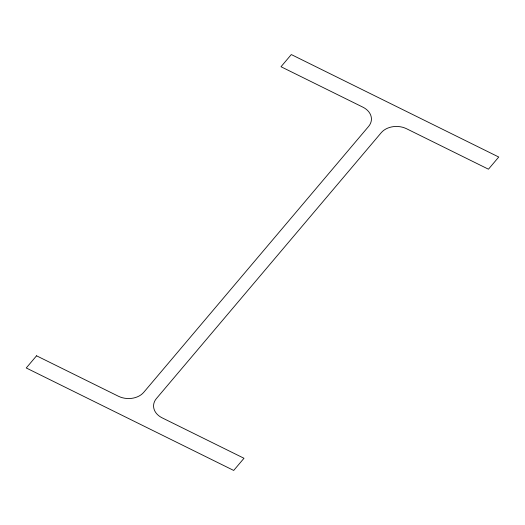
<?xml version="1.0" encoding="UTF-8"?>
<svg xmlns="http://www.w3.org/2000/svg" width="525" height="525" viewBox="0 0 525 525"><rect width="100%" height="100%" fill="white"/><g stroke="black" fill="none" stroke-linecap="round" stroke-linejoin="round"><path stroke-width="0.79" d="M36.547 355.799L26.25 367.973L233.704 470.446L243.994 458.273L162.1 417.821A18.349 13.886 2 0 1 156.404 398.573L381.255 132.681A18.349 13.886 2 0 1 406.56 128.743L488.453 169.201L498.75 157.028L291.296 54.554L281.006 66.728L362.9 107.179A18.349 13.886 2 0 1 368.596 126.427L143.745 392.319A18.349 13.886 2 0 1 118.44 396.257L36.547 355.799"/></g></svg>
